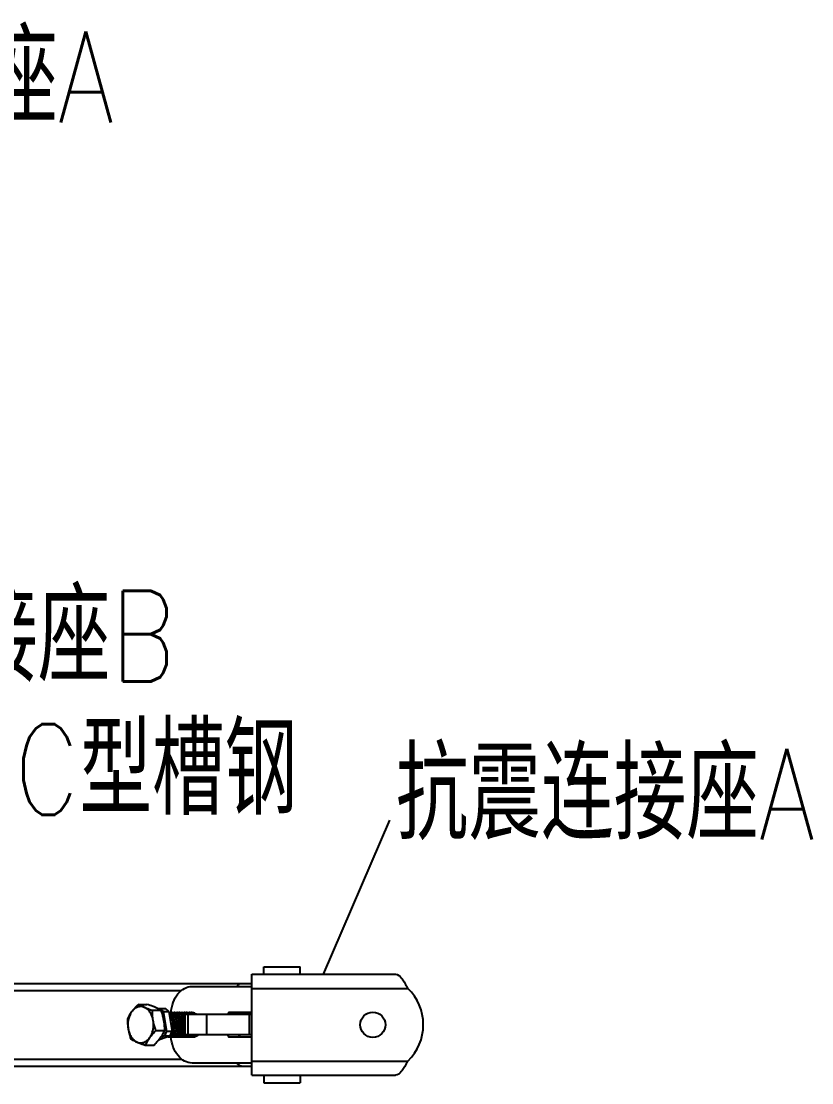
# Model space of a CAD drawing. Extents: x 27938 to 1507990, y 110129 to 923079.
# Drawn here: x 532093 to 535577, y 358321 to 363000 of the extents above; entities that cross this region are included whole.
import ezdxf

# ---------------------------------------------------------------- set-up
doc = ezdxf.new("R2010")
doc.units = 0
doc.header["$LTSCALE"] = 1000
doc.header["$MEASUREMENT"] = 0
doc.layers.add('W_DIM', color=4, linetype='Continuous')
doc.styles.get("Standard").update_dxf_attribs({"font": 'gbenor.shx', "bigfont": 'gbcbig.shx'})
doc.styles.add('wwp100', font='txt.shx', dxfattribs={"width": 0.7, "height": 400, "bigfont": 'hztxt.shx'})
doc.dimstyles.get("Standard").update_dxf_attribs({"dimtxt": 0.18, "dimasz": 0.18, "dimexe": 0.18, "dimexo": 0.0625, "dimgap": 0.09, "dimtad": 0, "dimtih": 1, "dimtoh": 1, "dimdec": 4, "dimzin": 0, "dimdsep": 46, "dimtxsty": 'Standard', "dimcen": 0.09, "dimadec": 0, "dimazin": 0, "dimtfac": 1, "dimtdec": 4, "dimtofl": 0, "dimtmove": 0, "dimatfit": 3, "dimfxl": 1, "dimtolj": 1, "dimtzin": 0, "dimarcsym": 0})

msp = doc.modelspace()

# ---------------------------------------------------------------- linework, layer by layer
at = {"linetype": 'Continuous'}
for p, q in [((533109.1, 358353.9), (533109.1, 358798.8)), ((533109.1, 358798.8), (533742.9, 358798.8)), ((533162.5, 358798.8), (533162.5, 358832.2)), ((533322.7, 358798.8), (533322.7, 358832.2)), ((530157.7, 358758.8), (533109.1, 358758.8)), ((532846.2, 358745.4), (533109.1, 358745.4)), ((530289.7, 358727.6), (532799.1, 358727.6)), ((533109.1, 358736.5), (533797.3, 358736.5)), ((532608.1, 358666.1), (532647.1, 358666.1)), ((532670.9, 358640.5), (532710, 358640.5)), ((532698.7, 358646.1), (532703.3, 358647.7)), ((532703.3, 358647.7), (532718.5, 358634.7)), ((532703.3, 358647.7), (532728.5, 358647.7)), ((532718.5, 358634.7), (532733.6, 358548.4)), ((532718.5, 358634.7), (532743.7, 358634.7)), ((532743.7, 358634.7), (532728.5, 358647.7)), ((532743.7, 358634.7), (532758.8, 358548.4)), ((532814.3, 358620.8), (532814.3, 358531.9)), ((533109.1, 358620.8), (532814.3, 358620.8)), ((532827.4, 358620.8), (532827.4, 358531.9)), ((532909.6, 358620.8), (532909.6, 358531.9)), ((533109.1, 358629.7), (533009.8, 358629.7)), ((533098.3, 358620.8), (533098.3, 358531.9)), ((532780.5, 358590.7), (532771.3, 358588.4)), ((532686.6, 358550.7), (532725.7, 358550.7)), ((532749.6, 358526.8), (532698.6, 358509)), ((532724.4, 358526.8), (532707.8, 358521)), ((532733.6, 358548.4), (532724.4, 358526.8)), ((532724.4, 358526.8), (532749.6, 358526.8)), ((532733.6, 358548.4), (532758.8, 358548.4)), ((532749.6, 358526.8), (532758.8, 358548.4)), ((533109.1, 358531.9), (532814.3, 358531.9)), ((533009.8, 358523), (533109.1, 358523)), ((532639.5, 358486.6), (532678.5, 358486.6)), ((530289.7, 358425.1), (532799.1, 358425.1)), ((533109.1, 358416.2), (533797.3, 358416.2)), ((530157.7, 358394), (533109.1, 358394)), ((533109.1, 358407.3), (532846.2, 358407.3)), ((533109.1, 358353.9), (533742.9, 358353.9)), ((533162.5, 358353.9), (533162.5, 358320.6)), ((533322.7, 358353.9), (533322.7, 358320.6))]:
    msp.add_line(p, q, dxfattribs=at)
for p, q in [((533162.5, 358832.2), (533322.7, 358832.2)), ((533162.5, 358320.6), (533322.7, 358320.6))]:
    msp.add_line(p, q)
msp.add_circle((533643, 358576.4), 55.6, dxfattribs=at)
for centre, radius, start, end in [((533484.6, 358570.2), 354.2, 27.9978, 29.2622), ((533643, 358576.4), 222.4, 313.9455, 46.0545), ((532746.4, 358605.4), 24.3, 86.7845, 94.2112), ((532757.4, 358605.2), 24.6, 90.0498, 101.0645), ((532757.4, 358605.4), 24.3, 86.7743, 90.0077), ((532768.4, 358605.2), 24.5, 90.0384, 101.0179), ((532768.4, 358605.4), 24.3, 86.7856, 89.9966), ((532779.4, 358605.2), 24.5, 90.049, 100.9954), ((532779.4, 358605.4), 24.3, 86.7801, 90.0075), ((532790.4, 358605.2), 24.6, 90.0437, 101.062), ((532790.4, 358605.4), 24.3, 86.7795, 90.0015), ((532801.4, 358605.2), 24.5, 90.0437, 101.0051), ((532801.4, 358605.4), 24.3, 86.7867, 90.0021), ((532812.5, 358605.2), 24.5, 90.0497, 101.0016), ((532785.1, 358594.1), 37.7, 42.2645, 48.752), ((532812.4, 358605.4), 24.3, 86.7769, 90.0081), ((532782.5, 358591.7), 41.1, 39.2284, 42.3075), ((532823.5, 358605.2), 24.6, 90.0405, 101.0531), ((532796.8, 358594.9), 36.6, 45.4702, 48.7951), ((532823.4, 358605.4), 24.3, 86.785, 89.9983), ((532834.5, 358605.2), 24.5, 90.049, 100.9977), ((532807.8, 358594.9), 36.6, 45.4659, 48.8093), ((532834.5, 358605.4), 24.3, 86.7894, 90.0075), ((532845.5, 358605.2), 24.6, 90.0526, 101.0446), ((532818.8, 358594.9), 36.6, 45.4871, 48.7938), ((532845.5, 358605.4), 24.3, 86.7735, 90.0108), ((532829.8, 358594.9), 36.6, 45.4665, 48.8015), ((532700.1, 358579.2), 71.7, 7.4386, 9.2614), ((532713.4, 358579.4), 58.5, 10.5055, 11.18), ((532712.9, 358579.3), 59.1, 8.9052, 10.5042), ((532734.6, 358579.2), 59.4, 9.0333, 9.9567), ((532730.8, 358578.8), 63.2, 352.211, 352.5185), ((532745.9, 358579.3), 59.1, 8.9818, 11.0323), ((532740.8, 358552.4), 29.4, 266.5315, 270.0065), ((532740.8, 358552.4), 29.4, 270.0081, 272.8567), ((532740.8, 358552.4), 29.4, 272.8574, 275.2194), ((532751.9, 358552.5), 29.5, 260.1078, 269.9722), ((532740.2, 358554.7), 31.8, 288.4202, 290.7394), ((532741.9, 358554), 31.1, 285.8298, 288.459), ((532751.9, 358552.2), 29.2, 269.9973, 272.6949), ((532762.9, 358552.5), 29.5, 260.0711, 269.9827), ((532751.3, 358554.6), 31.7, 288.4602, 290.6746), ((532752.9, 358554.1), 31.1, 285.9611, 288.4587), ((532762.9, 358552.2), 29.2, 270.008, 272.693), ((532762.9, 358552.3), 29.3, 272.6938, 275.2451), ((532773.9, 358552.5), 29.5, 260.1504, 269.9814), ((532762.3, 358554.6), 31.7, 288.4602, 290.6754), ((532763.9, 358554.1), 31.1, 285.9619, 288.4587), ((532773.9, 358552.2), 29.2, 270.0063, 272.6857), ((532784.9, 358552.4), 29.5, 260.395, 269.9755), ((532773.4, 358554.6), 31.7, 288.4602, 290.6741), ((532774.9, 358554), 31.1, 285.9641, 288.119), ((532774.9, 358554.2), 31.3, 288.117, 288.456), ((532784.9, 358552.2), 29.2, 270.0004, 272.6959), ((532795.9, 358552.5), 29.5, 260.0747, 269.9827), ((532784.4, 358554.6), 31.7, 288.4603, 290.6749), ((532785.9, 358554.1), 31.1, 285.9612, 288.4587), ((532795.9, 358552.2), 29.2, 270.008, 272.6878), ((532795.9, 358552.3), 29.3, 272.6886, 275.2518), ((532806.9, 358552.5), 29.5, 260.141, 269.976), ((532795.4, 358554.6), 31.7, 288.4602, 290.6747), ((532796.9, 358554.1), 31.1, 285.9616, 288.4587), ((532806.9, 358552.2), 29.2, 270.0011, 272.692), ((532818, 358552.5), 29.5, 260.0816, 269.9797), ((532790.8, 358562.2), 40.6, 307.6353, 311.5837), ((532806.4, 358554.6), 31.7, 288.4602, 290.6743), ((532807.9, 358554.1), 31.1, 285.9612, 288.4587), ((532817.9, 358552.2), 29.2, 270.005, 272.6978), ((532817.9, 358552.3), 29.3, 272.6985, 275.2581), ((532829, 358552.5), 29.5, 260.1633, 269.9862), ((532817.4, 358554.6), 31.7, 288.4603, 290.6751), ((532818.9, 358554.1), 31.1, 285.9624, 288.4588), ((532801.4, 358562.7), 41.3, 309.969, 311.5624), ((532803.1, 358562.4), 40.8, 308.3867, 311.6033), ((532829, 358552.2), 29.2, 270.011, 272.6839), ((532840, 358552.5), 29.5, 260.1241, 269.9724), ((532828.4, 358554.6), 31.7, 288.4602, 290.6742), ((532830, 358554.1), 31.1, 285.9615, 288.4587), ((532840, 358552.2), 29.2, 269.9975, 272.695), ((532851, 358552.5), 29.5, 260.0725, 269.9827), ((532839.4, 358554.6), 31.7, 288.4602, 290.6744), ((532841, 358554.1), 31.1, 285.9611, 288.4587), ((532851, 358552.2), 29.2, 270.008, 272.6973), ((532851, 358552.3), 29.3, 272.6981, 275.2477), ((532850.4, 358554.6), 31.7, 288.4603, 290.6754), ((532852, 358554.1), 31.1, 285.9619, 288.4588), ((532845.2, 358563), 41.7, 311.2696, 311.5925), ((532846.9, 358562.7), 41.2, 309.7045, 311.528), ((533484.6, 358582.5), 354.2, 330.7378, 332.0022)]:
    msp.add_arc(centre, radius, start, end, dxfattribs=at)
for points, knots in [([(533742.9, 358798.8), (533752.9, 358798.8), (533767.8, 358785.1), (533781.6, 358764.4), (533789.5, 358750.7), (533793.6, 358743.4)], [0, 0, 0, 0, 0.388881, 0.673899, 1, 1, 1, 1]), ([(532752.6, 358629.2), (532754.1, 358644.7), (532760.5, 358674.3), (532781, 358712.3), (532810.4, 358738.7), (532834.8, 358745.4), (532846.2, 358745.4)], [0, 0, 0, 0, 0.288185, 0.553327, 0.788006, 1, 1, 1, 1]), ([(533045.3, 358745.5), (533047.1, 358749.2), (533051.9, 358755.8), (533059.7, 358758.8), (533063.3, 358758.8)], [0, 0, 0, 0, 0.538137, 1, 1, 1, 1]), ([(532580.5, 358634.1), (532582.5, 358636.8), (532591.1, 358648), (532600.7, 358658.4), (532608.1, 358666.1)], [0, 0, 0, 0, 0.240981, 1, 1, 1, 1]), ([(532635.4, 358653.3), (532630.8, 358655.2), (532620.9, 358657.4), (532605.6, 358654.9), (532591.5, 358646.8), (532583.9, 358638.7), (532580.5, 358634.1)], [0, 0, 0, 0, 0.238229, 0.47528, 0.726056, 1, 1, 1, 1]), ([(532635.4, 358653.3), (532632.9, 358654.3), (532623.6, 358658.3), (532614.5, 358662.7), (532608.1, 358666.1)], [0, 0, 0, 0, 0.275005, 1, 1, 1, 1]), ([(532674.7, 358595.6), (532673.5, 358602.2), (532670.1, 358614.9), (532661.4, 358631.8), (532649.9, 358645.2), (532640.4, 358651.3), (532635.4, 358653.3)], [0, 0, 0, 0, 0.27851, 0.540172, 0.780428, 1, 1, 1, 1]), ([(532635.4, 358653.3), (532638.2, 358652.2), (532649.9, 358647.6), (532661.8, 358643.5), (532670.9, 358640.5)], [0, 0, 0, 0, 0.233658, 1, 1, 1, 1]), ([(532682.6, 358653.3), (532679.9, 358654.4), (532668.2, 358659), (532656.3, 358663.1), (532647.1, 358666.1)], [0, 0, 0, 0, 0.233658, 1, 1, 1, 1]), ([(532710, 358640.5), (532708, 358641.5), (532699, 358646.2), (532689.8, 358650.3), (532682.6, 358653.3)], [0, 0, 0, 0, 0.226572, 1, 1, 1, 1]), ([(532580.5, 358634.1), (532578.5, 358631.4), (532571.3, 358621.2), (532565.1, 358610.3), (532561, 358602)], [0, 0, 0, 0, 0.263099, 1, 1, 1, 1]), ([(532561, 358602), (532561, 358598.3), (532561.3, 358583.3), (532562.8, 358568.3), (532564.8, 358557.1)], [0, 0, 0, 0, 0.246121, 1, 1, 1, 1]), ([(532580.5, 358634.1), (532576.8, 358629), (532563.8, 358605.6), (532561.3, 358577.1), (532564.8, 358557.1)], [0, 0, 0, 0, 0.235366, 1, 1, 1, 1]), ([(532674.7, 358595.6), (532674, 358599.3), (532671.8, 358614.2), (532671, 358629.3), (532670.9, 358640.5)], [0, 0, 0, 0, 0.254083, 1, 1, 1, 1]), ([(532721.9, 358595.6), (532721.2, 358599.4), (532718.2, 358614.6), (532713.8, 358629.5), (532710, 358640.5)], [0, 0, 0, 0, 0.248499, 1, 1, 1, 1]), ([(532744.9, 358628.4), (532745.8, 358628.1), (532749.4, 358626.6), (532752.6, 358624.4), (532754.9, 358622.4)], [0, 0, 0, 0, 0.241445, 1, 1, 1, 1]), ([(532753.2, 358534.9), (532759.3, 358541.4), (532765.8, 358554.1), (532769.3, 358572.2), (532769.3, 358586.5), (532766.6, 358600.1), (532760.3, 358615.2), (532751.7, 358624.4), (532745, 358627.4)], [0, 0, 0, 0, 0.255096, 0.39268, 0.530602, 0.663916, 0.788307, 1, 1, 1, 1]), ([(532746.2, 358621.1), (532754.2, 358613.4), (532761.6, 358596), (532762.5, 358572.3), (532760, 358559.8), (532757.9, 358553.9)], [0, 0, 0, 0, 0.470214, 0.736055, 1, 1, 1, 1]), ([(532747.7, 358629.7), (532750.9, 358629.7), (532757.6, 358628.4), (532763.3, 358624.7), (532765.9, 358622.4)], [0, 0, 0, 0, 0.482589, 1, 1, 1, 1]), ([(532780.5, 358590.7), (532779.6, 358595.9), (532776.9, 358605.7), (532769.5, 358618.3), (532759.6, 358627), (532751.6, 358629.5), (532747.7, 358629.7)], [0, 0, 0, 0, 0.290521, 0.554658, 0.788516, 1, 1, 1, 1]), ([(532754.9, 358622.4), (532756.9, 358620.6), (532765, 358611.7), (532769.3, 358599.8), (532770.8, 358590.7)], [0, 0, 0, 0, 0.227377, 1, 1, 1, 1]), ([(532756.6, 358605.7), (532758.7, 358601.9), (532764.9, 358584.9), (532763.5, 358565.2), (532758.2, 358552.5)], [0, 0, 0, 0, 0.239303, 1, 1, 1, 1]), ([(532758.8, 358629.7), (532762, 358629.7), (532768.6, 358628.4), (532774.3, 358624.7), (532776.9, 358622.4)], [0, 0, 0, 0, 0.482586, 1, 1, 1, 1]), ([(532762.5, 358524.9), (532767.2, 358526.7), (532776.2, 358532.8), (532785.9, 358546.7), (532791.7, 358563.9), (532793.1, 358582.5), (532790, 358600.3), (532782.8, 358615.5), (532772.2, 358626.3), (532763.1, 358629.5), (532758.8, 358629.7)], [0, 0, 0, 0, 0.11422, 0.241557, 0.38018, 0.523371, 0.662464, 0.789655, 0.901082, 1, 1, 1, 1]), ([(532776.9, 358622.4), (532783.6, 358616.6), (532790.7, 358603.4), (532794.1, 358584.4), (532793.7, 358568.7), (532790, 358553.7), (532783.4, 358540.5), (532774.3, 358530.2), (532766.7, 358525.8), (532762.7, 358524.5)], [0, 0, 0, 0, 0.234995, 0.369193, 0.507415, 0.643708, 0.772808, 0.891506, 1, 1, 1, 1]), ([(532765.9, 358622.4), (532767.9, 358620.7), (532776, 358611.8), (532780.3, 358600), (532781.8, 358591)], [0, 0, 0, 0, 0.22749, 1, 1, 1, 1]), ([(532769.8, 358629.7), (532773, 358629.7), (532779.7, 358628.4), (532785.3, 358624.7), (532787.9, 358622.4)], [0, 0, 0, 0, 0.482586, 1, 1, 1, 1]), ([(532773.5, 358524.9), (532778.2, 358526.7), (532787.3, 358532.8), (532796.9, 358546.7), (532802.7, 358563.9), (532804.1, 358582.5), (532801, 358600.3), (532793.8, 358615.5), (532783.2, 358626.3), (532774.1, 358629.5), (532769.8, 358629.7)], [0, 0, 0, 0, 0.114222, 0.241564, 0.380183, 0.523375, 0.662466, 0.789658, 0.901085, 1, 1, 1, 1]), ([(532787.9, 358622.4), (532794.6, 358616.5), (532801.8, 358603.4), (532805.1, 358584.4), (532804.7, 358568.7), (532801, 358553.7), (532794.4, 358540.5), (532785.3, 358530.2), (532777.7, 358525.8), (532773.8, 358524.5)], [0, 0, 0, 0, 0.235001, 0.369196, 0.507414, 0.643709, 0.772807, 0.891505, 1, 1, 1, 1]), ([(532780.8, 358629.7), (532784, 358629.7), (532790.7, 358628.4), (532796.3, 358624.7), (532798.9, 358622.4)], [0, 0, 0, 0, 0.482588, 1, 1, 1, 1]), ([(532814.4, 358581.3), (532814.2, 358587.5), (532812.3, 358599.4), (532805.2, 358615), (532794.5, 358626.2), (532785.2, 358629.5), (532780.8, 358629.7)], [0, 0, 0, 0, 0.291873, 0.559175, 0.79302, 1, 1, 1, 1]), ([(532791.8, 358629.7), (532795, 358629.7), (532801.7, 358628.4), (532807.3, 358624.7), (532809.9, 358622.4)], [0, 0, 0, 0, 0.482585, 1, 1, 1, 1]), ([(532814.4, 358616), (532811.6, 358619.8), (532805, 358626.4), (532796, 358629.5), (532791.8, 358629.7)], [0, 0, 0, 0, 0.52908, 1, 1, 1, 1]), ([(532798.9, 358622.4), (532800.9, 358620.7), (532808.5, 358612.4), (532812.8, 358601.4), (532814.5, 358592.9)], [0, 0, 0, 0, 0.228177, 1, 1, 1, 1]), ([(532802.8, 358629.7), (532806, 358629.7), (532812.7, 358628.4), (532818.4, 358624.7), (532820.9, 358622.4)], [0, 0, 0, 0, 0.482586, 1, 1, 1, 1]), ([(532821.1, 358621), (532818.6, 358623.5), (532812.9, 358627.7), (532806.1, 358629.5), (532802.8, 358629.7)], [0, 0, 0, 0, 0.520001, 1, 1, 1, 1]), ([(532813.8, 358629.7), (532817, 358629.7), (532823.7, 358628.4), (532829.4, 358624.7), (532831.9, 358622.4)], [0, 0, 0, 0, 0.482587, 1, 1, 1, 1]), ([(532832.1, 358621), (532829.6, 358623.5), (532823.9, 358627.7), (532817.1, 358629.5), (532813.8, 358629.7)], [0, 0, 0, 0, 0.520002, 1, 1, 1, 1]), ([(532824.8, 358629.7), (532828, 358629.7), (532834.7, 358628.4), (532840.4, 358624.7), (532843, 358622.4)], [0, 0, 0, 0, 0.482583, 1, 1, 1, 1]), ([(532843.2, 358621), (532840.6, 358623.5), (532835, 358627.7), (532828.1, 358629.5), (532824.8, 358629.7)], [0, 0, 0, 0, 0.52002, 1, 1, 1, 1]), ([(532835.8, 358629.7), (532839, 358629.7), (532845.7, 358628.4), (532851.4, 358624.7), (532854, 358622.4)], [0, 0, 0, 0, 0.482588, 1, 1, 1, 1]), ([(532854.2, 358621), (532851.6, 358623.5), (532846, 358627.7), (532839.1, 358629.5), (532835.8, 358629.7)], [0, 0, 0, 0, 0.519993, 1, 1, 1, 1]), ([(532846.8, 358629.7), (532850.4, 358629.7), (532857.8, 358628.1), (532863.8, 358623.7), (532866.5, 358621)], [0, 0, 0, 0, 0.479607, 1, 1, 1, 1]), ([(532865.2, 358621), (532862.6, 358623.5), (532857, 358627.7), (532850.1, 358629.5), (532846.8, 358629.7)], [0, 0, 0, 0, 0.520009, 1, 1, 1, 1]), ([(533009.8, 358629.7), (533008.1, 358629.7), (533004.3, 358627.1), (533003.5, 358623), (533003.5, 358620.8)], [0, 0, 0, 0, 0.440239, 1, 1, 1, 1]), ([(533053.8, 358620.8), (533053.8, 358623), (533054.7, 358627.1), (533058.4, 358629.7), (533060.1, 358629.7)], [0, 0, 0, 0, 0.559761, 1, 1, 1, 1]), ([(532564.8, 358557.1), (532565.4, 358553.3), (532568.5, 358538.1), (532572.9, 358523.3), (532576.7, 358512.3)], [0, 0, 0, 0, 0.248499, 1, 1, 1, 1]), ([(532564.8, 358557.1), (532565.9, 358550.5), (532569.4, 358537.8), (532578, 358520.9), (532589.5, 358507.5), (532599.1, 358501.4), (532604, 358499.4)], [0, 0, 0, 0, 0.27851, 0.540172, 0.780428, 1, 1, 1, 1]), ([(532659, 358518.6), (532662.7, 358523.7), (532675.6, 358547.1), (532678.2, 358575.6), (532674.7, 358595.6)], [0, 0, 0, 0, 0.235366, 1, 1, 1, 1]), ([(532686.6, 358550.7), (532685.4, 358554.4), (532680.5, 358569.1), (532676.7, 358584.2), (532674.7, 358595.6)], [0, 0, 0, 0, 0.251163, 1, 1, 1, 1]), ([(532725.7, 358550.7), (532725.6, 358554.4), (532725.3, 358569.4), (532723.8, 358584.4), (532721.9, 358595.6)], [0, 0, 0, 0, 0.246121, 1, 1, 1, 1]), ([(532771.2, 358588.4), (532772.6, 358577.4), (532770.8, 358555.7), (532759.1, 358536.4), (532751.2, 358530.2)], [0, 0, 0, 0, 0.526254, 1, 1, 1, 1]), ([(532751.5, 358525), (532756.7, 358526.9), (532766.7, 358534.1), (532776.7, 358550.3), (532781.8, 358569.9), (532781.6, 358583.9), (532780.5, 358590.7)], [0, 0, 0, 0, 0.217951, 0.46337, 0.729831, 1, 1, 1, 1]), ([(532781.8, 358591), (532783, 358584), (532783.2, 358569.7), (532777.9, 358549.7), (532767.5, 358533.4), (532757.1, 358526.3), (532751.7, 358524.5)], [0, 0, 0, 0, 0.271171, 0.538307, 0.783282, 1, 1, 1, 1]), ([(532771.3, 358588.4), (532771.6, 358586.5), (532772.4, 358578.5), (532771.7, 358570.4), (532770.4, 358564.6)], [0, 0, 0, 0, 0.247915, 1, 1, 1, 1]), ([(532781.6, 358591.9), (532782.1, 358589.6), (532783.5, 358580.5), (532782.9, 358571), (532781.3, 358564.2)], [0, 0, 0, 0, 0.246468, 1, 1, 1, 1]), ([(532784.5, 358524.9), (532788.9, 358526.6), (532797.4, 358532.2), (532806.9, 358544.8), (532812.9, 358560.6), (532814.4, 358572.2), (532814.4, 358578.1)], [0, 0, 0, 0, 0.218898, 0.461373, 0.725247, 1, 1, 1, 1]), ([(532814.5, 358564.6), (532813.6, 358559.9), (532810.9, 358550.9), (532804.3, 358539), (532795.6, 358529.7), (532788.4, 358525.8), (532784.8, 358524.5)], [0, 0, 0, 0, 0.276521, 0.537648, 0.778453, 1, 1, 1, 1]), ([(532793.3, 358588.6), (532793.5, 358587.1), (532794.2, 358581.1), (532794.1, 358575), (532793.5, 358570.6)], [0, 0, 0, 0, 0.247252, 1, 1, 1, 1]), ([(532804.3, 358588.5), (532804.6, 358586.6), (532805.4, 358578.9), (532804.8, 358571), (532803.6, 358565.3)], [0, 0, 0, 0, 0.247797, 1, 1, 1, 1]), ([(532604, 358499.4), (532601.5, 358500.5), (532592.2, 358504.4), (532583.1, 358508.8), (532576.7, 358512.3)], [0, 0, 0, 0, 0.275005, 1, 1, 1, 1]), ([(532604, 358499.4), (532608.6, 358497.5), (532618.6, 358495.3), (532633.9, 358497.9), (532648, 358505.9), (532655.6, 358514), (532659, 358518.6)], [0, 0, 0, 0, 0.238229, 0.47528, 0.726056, 1, 1, 1, 1]), ([(532659, 358518.6), (532657, 358516), (532649.9, 358505.8), (532643.6, 358494.9), (532639.5, 358486.6)], [0, 0, 0, 0, 0.263099, 1, 1, 1, 1]), ([(532659, 358518.6), (532661, 358521.4), (532669.6, 358532.6), (532679.2, 358543), (532686.6, 358550.7)], [0, 0, 0, 0, 0.240981, 1, 1, 1, 1]), ([(532678.5, 358486.6), (532681.1, 358489.2), (532690.8, 358499.4), (532700, 358510.2), (532706.2, 358518.6)], [0, 0, 0, 0, 0.257895, 1, 1, 1, 1]), ([(532706.2, 358518.6), (532708.1, 358521.3), (532715.3, 358531.5), (532721.5, 358542.4), (532725.7, 358550.7)], [0, 0, 0, 0, 0.263099, 1, 1, 1, 1]), ([(532846.2, 358407.3), (532834.8, 358407.3), (532810.5, 358413.9), (532781.2, 358440.2), (532760.7, 358478.1), (532754.2, 358507.6), (532752.7, 358523)], [0, 0, 0, 0, 0.212085, 0.446759, 0.711828, 1, 1, 1, 1]), ([(532795.6, 358524.9), (532799.3, 358526.3), (532806.5, 358530.7), (532812, 358537.1), (532814.4, 358540.7)], [0, 0, 0, 0, 0.478395, 1, 1, 1, 1]), ([(532814.4, 358538.6), (532811.9, 358535.4), (532806.4, 358529.6), (532799.4, 358525.7), (532795.8, 358524.5)], [0, 0, 0, 0, 0.520421, 1, 1, 1, 1]), ([(532806.6, 358524.9), (532807.4, 358525.2), (532810.6, 358526.6), (532813.5, 358528.5), (532815.6, 358530.1)], [0, 0, 0, 0, 0.244171, 1, 1, 1, 1]), ([(532819.2, 358531.8), (532818.2, 358531), (532814.5, 358528), (532810.2, 358525.7), (532806.8, 358524.5)], [0, 0, 0, 0, 0.259878, 1, 1, 1, 1]), ([(532817.6, 358524.9), (532818.5, 358525.3), (532822.2, 358526.9), (532825.6, 358529.1), (532827.9, 358531.1)], [0, 0, 0, 0, 0.243219, 1, 1, 1, 1]), ([(532828.4, 358530.4), (532827.6, 358529.7), (532824.3, 358527.3), (532820.6, 358525.5), (532817.8, 358524.5)], [0, 0, 0, 0, 0.258068, 1, 1, 1, 1]), ([(532828.6, 358524.9), (532829.6, 358525.3), (532833.6, 358527.1), (532837.3, 358529.6), (532839.8, 358531.9)], [0, 0, 0, 0, 0.242544, 1, 1, 1, 1]), ([(532841.2, 358531.8), (532840.2, 358531), (532836.5, 358528), (532832.2, 358525.7), (532828.8, 358524.5)], [0, 0, 0, 0, 0.259876, 1, 1, 1, 1]), ([(532839.6, 358524.9), (532840.6, 358525.3), (532844.6, 358527.1), (532848.3, 358529.6), (532850.8, 358531.8)], [0, 0, 0, 0, 0.242552, 1, 1, 1, 1]), ([(532852.2, 358531.8), (532851.3, 358531), (532847.5, 358528), (532843.2, 358525.7), (532839.8, 358524.5)], [0, 0, 0, 0, 0.25988, 1, 1, 1, 1]), ([(532850.6, 358524.9), (532851.6, 358525.3), (532855.6, 358527.1), (532859.3, 358529.6), (532861.8, 358531.8)], [0, 0, 0, 0, 0.242549, 1, 1, 1, 1]), ([(532863.2, 358531.8), (532862.2, 358531), (532858.5, 358528), (532854.2, 358525.7), (532850.8, 358524.5)], [0, 0, 0, 0, 0.25985, 1, 1, 1, 1]), ([(532861.6, 358524.9), (532862.6, 358525.3), (532866.6, 358527), (532870.2, 358529.5), (532872.7, 358531.7)], [0, 0, 0, 0, 0.242679, 1, 1, 1, 1]), ([(532873.2, 358531), (532872.3, 358530.2), (532868.8, 358527.6), (532864.9, 358525.6), (532861.8, 358524.5)], [0, 0, 0, 0, 0.25881, 1, 1, 1, 1]), ([(533003.5, 358531.9), (533003.5, 358529.7), (533004.3, 358525.6), (533008.1, 358523), (533009.8, 358523)], [0, 0, 0, 0, 0.559761, 1, 1, 1, 1]), ([(533060.1, 358523), (533058.4, 358523), (533054.7, 358525.6), (533053.8, 358529.7), (533053.8, 358531.9)], [0, 0, 0, 0, 0.440239, 1, 1, 1, 1]), ([(532604, 358499.4), (532606.7, 358498.3), (532618.5, 358493.7), (532630.4, 358489.6), (532639.5, 358486.6)], [0, 0, 0, 0, 0.233658, 1, 1, 1, 1]), ([(533063.3, 358394), (533059.7, 358394), (533051.9, 358396.9), (533047.1, 358403.5), (533045.3, 358407.2)], [0, 0, 0, 0, 0.461863, 1, 1, 1, 1]), ([(533793.6, 358409.3), (533789.5, 358402), (533781.6, 358388.3), (533767.8, 358367.6), (533752.9, 358353.9), (533742.9, 358353.9)], [0, 0, 0, 0, 0.326101, 0.611119, 1, 1, 1, 1])]:
    msp.add_open_spline(points, degree=3, knots=knots, dxfattribs=at)
for points in [[(532750.4, 358524.1), (532747.7, 358523.4), (532745, 358523), (532742.2, 358523)], [(532743.5, 358523.1), (532745.8, 358523.3), (532748.1, 358523.8), (532750.3, 358524.5)], [(532753.3, 358523), (532756, 358523.1), (532758.8, 358523.7), (532761.4, 358524.5)], [(532761.4, 358524.1), (532758.8, 358523.4), (532756, 358523), (532753.3, 358523)], [(532772.5, 358524.1), (532769.8, 358523.4), (532767, 358523), (532764.3, 358523)], [(532765.6, 358523.1), (532767.9, 358523.3), (532770.2, 358523.8), (532772.4, 358524.5)], [(532775.3, 358523), (532778, 358523.1), (532780.8, 358523.7), (532783.4, 358524.5)], [(532783.5, 358524.1), (532780.8, 358523.4), (532778, 358523), (532775.3, 358523)], [(532786.3, 358523), (532789, 358523.1), (532791.8, 358523.7), (532794.4, 358524.5)], [(532794.5, 358524.1), (532791.8, 358523.4), (532789, 358523), (532786.3, 358523)], [(532805.5, 358524.1), (532802.8, 358523.4), (532800.1, 358523), (532797.3, 358523)], [(532798.6, 358523.1), (532800.9, 358523.3), (532803.2, 358523.8), (532805.4, 358524.5)], [(532808.3, 358523), (532811.1, 358523.1), (532813.8, 358523.7), (532816.4, 358524.5)], [(532816.5, 358524.1), (532813.8, 358523.4), (532811.1, 358523), (532808.3, 358523)], [(532827.5, 358524.1), (532824.9, 358523.4), (532822.1, 358523), (532819.3, 358523)], [(532820.6, 358523.1), (532822.9, 358523.3), (532825.2, 358523.8), (532827.4, 358524.5)], [(532830.3, 358523), (532833.1, 358523.1), (532835.8, 358523.7), (532838.4, 358524.5)], [(532838.5, 358524.1), (532835.9, 358523.4), (532833.1, 358523), (532830.3, 358523)], [(532841.3, 358523), (532844.1, 358523.1), (532846.8, 358523.7), (532849.4, 358524.5)], [(532849.5, 358524.1), (532846.9, 358523.4), (532844.1, 358523), (532841.3, 358523)], [(532860.5, 358524.1), (532857.9, 358523.4), (532855.1, 358523), (532852.4, 358523)], [(532853.6, 358523.1), (532856, 358523.3), (532858.3, 358523.8), (532860.5, 358524.5)]]:
    msp.add_open_spline(points, degree=3, dxfattribs=at)

# ---------------------------------------------------------------- texts
at = {"layer": 'W_DIM', "color": 7, "style": 'wwp100', "width": 0.8}
for s, p in [('抗震连接座A', (530654.7, 362554.3)), ('抗震连接座B', (530886.1, 360088.9)), ('C型槽钢', (532061.7, 359501.7)), ('抗震连接座A', (533744.4, 359392.8))]:
    msp.add_text(s, height=400, dxfattribs=at).set_placement(p)

# ---------------------------------------------------------------- leaders
at = {"layer": 'W_DIM', "color": 7}
msp.add_leader([(533426, 358798.8), (533717.4, 359478.3)], dimstyle='Standard', override={"dimgap": 20}, dxfattribs=at)

doc.saveas('drawing.dxf')
